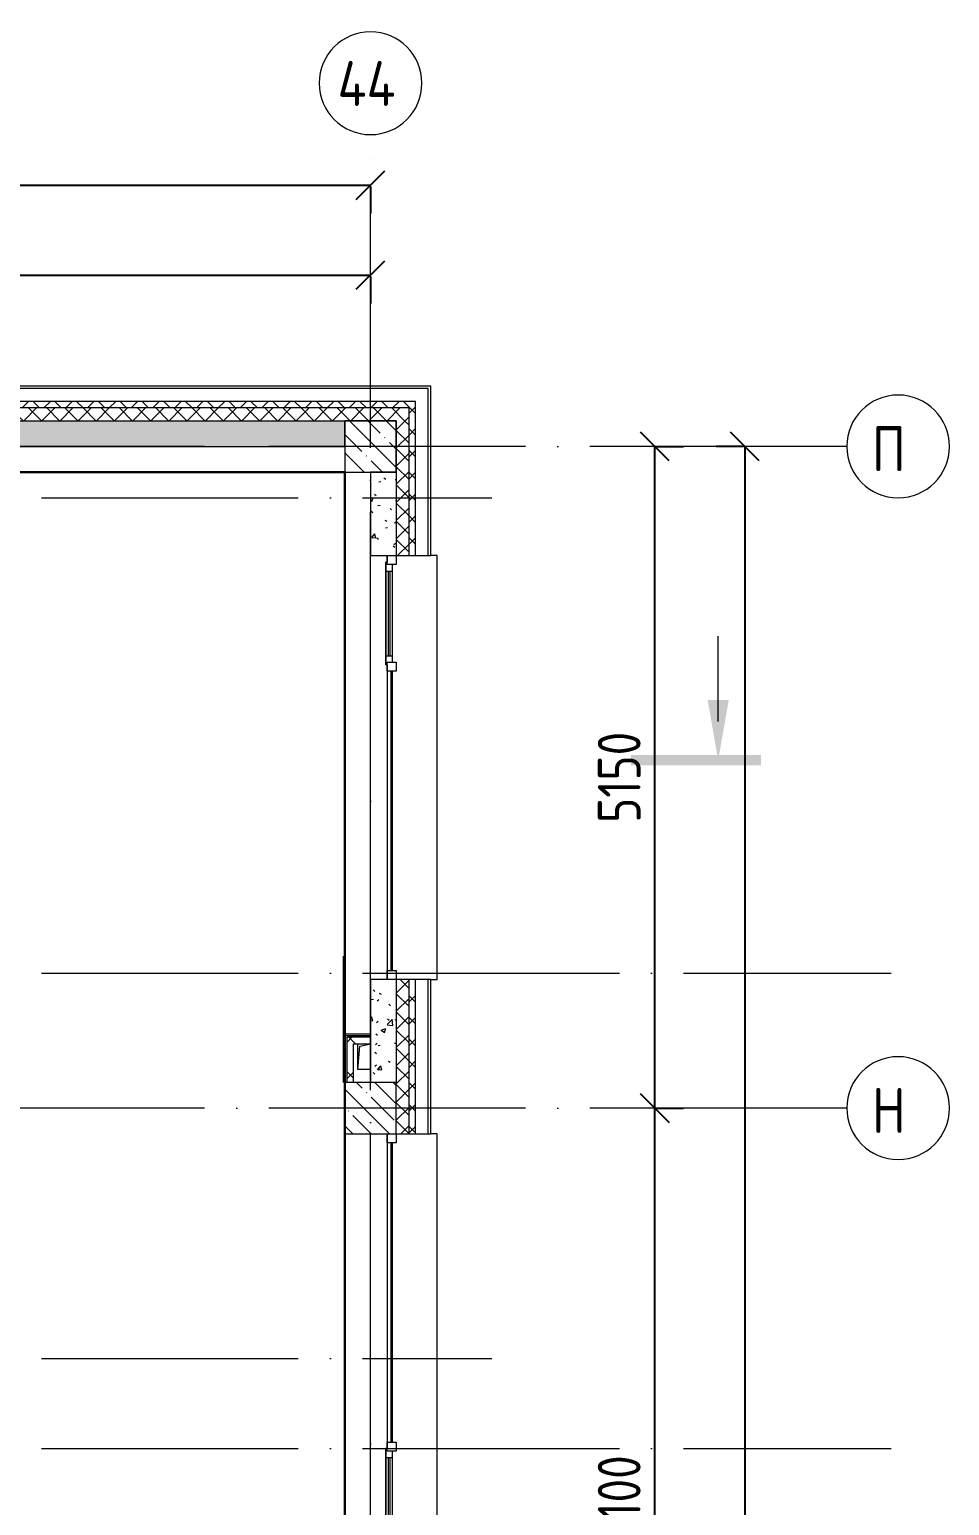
# Model space of a CAD drawing. Header units: millimetres. Extents: x -592259 to 288321, y -552984 to 293768.
# Drawn here: x 178148 to 185311, y -208024 to -196536 of the extents above; entities that cross this region are included whole.
import ezdxf

# ---------------------------------------------------------------- set-up
doc = ezdxf.new("R2010")
doc.units = ezdxf.units.MM
doc.linetypes.add('ADSK_Линия сетки', pattern=[2500, 2000, -250, 0, -250])
doc.linetypes.add('ADSK_Скрыто', pattern=[600, 300, -300])
doc.layers.get('Defpoints').update_dxf_attribs({"color": 250})
for name, color, linetype, lineweight in [('4.5) Штук Гипсовая по ЖБ', 6, 'Continuous', 30), ('4.6) Швы', 6, 'Continuous', 30), ('A-____-____-DIMS', 250, 'Continuous', 9), ('A-DETL-GENF-OTLN', 250, 'Continuous', 5), ('A-FLOR-____-OTLN', 250, 'Continuous', 9), ('A-GLAZ-____-MCUT', 250, 'Continuous', 9), ('A-GLAZ-____-OTLN', 250, 'Continuous', 5), ('A-WALL-____-MCUT', 250, 'Continuous', 13), ('A-WALL-____-PATT', 250, 'Continuous', 13), ('A-WALL-FNSH-MCUT', 250, 'Continuous', 13), ('G-____-____-SYMB', 250, 'ADSK_Скрыто', 9), ('I-WALL-____-OTLN', 250, 'Continuous', 9), ('S-COLS-____-MCUT', 250, 'Continuous', 25), ('S-COLS-____-OTLN', 250, 'Continuous', 9), ('S-GRID-____-IDEN', 250, 'Continuous', 9), ('S-GRID-____-OTLN', 250, 'Continuous', 9)]:
    doc.layers.add(name, color=color, linetype=linetype, lineweight=lineweight)
doc.styles.add('GOST Common', font='', dxfattribs={"width": 0.9, "height": 350})
doc.styles.get("Standard").update_dxf_attribs({"font": 'ГОСТ тип А.ttf'})
doc.styles.get('GOST Common').set_extended_font_data('GOST Common')
doc.dimstyles.new('А3', dxfattribs={"dimtxt": 333, "dimasz": 222, "dimexe": 222, "dimexo": 111, "dimgap": 111, "dimtad": 1, "dimtoh": 1, "dimdec": 0, "dimrnd": 0.0015, "dimzin": 0, "dimdsep": 46, "dimtxsty": 'Standard', "dimblk": 'OBLIQUE', "dimcen": 0, "dimclrd": 7, "dimclre": 7, "dimclrt": 7, "dimadec": 0, "dimazin": 0, "dimtfac": 1, "dimtdec": 0, "dimtofl": 0, "dimtmove": 0, "dimatfit": 3, "dimfxl": 1, "dimtolj": 1, "dimtzin": 0, "dimarcsym": 0})
pattern_1 = [(135, (28052.9, -258555.93), (-84.85281, -84.85281), []), (225, (28052.9, -258555.93), (84.85281, -84.85281), [])]
pattern_2 = [(45, (28052.91, -258555.93), (-70.71068, 70.71068), []), (135, (28052.91, -258555.93), (-70.71068, -70.71068), [])]
pattern_3 = [(50, (28052.9, -258555.93), (364.36793, -31.8783), [38.1, -419.1]), (355, (28052.9, -258555.93), (-70.48585, 382.1133), [30.48, -335.28]), (100.451, (28083.27, -258558.6), (293.885, 350.2334), [32.38, -356.18]), (46.184, (28052.9, -258454.33), (542.1585, -84.0858), [57.15, -628.65]), (96.636, (28098.1, -258461.34), (474.8049, 494.8554), [48.57, -534.27]), (351.184, (28052.9, -258454.33), (474.8102, 494.85), [45.72, -502.92]), (21, (28103.7, -258479.73), (303.22847, -204.53046), [38.1, -419.1]), (326, (28103.7, -258479.73), (123.6039, 368.37604), [30.48, -335.28]), (71.451, (28128.97, -258496.77), (426.8341, 163.8427), [32.38, -356.18]), (37.5, (28052.9, -258555.93), (6.17665, 169.11015), [16.764, -314.452, 16.764, -323.596, -336.55]), (37.5, (28052.9, -258555.93), (6.17665, 169.11015), [-671.576, 16.764, -319.786]), (7.5, (28052.9, -258555.93), (133.63888, 200.3615), [16.764, -177.292, 16.764, -306.832, -128.27]), (7.5, (28052.9, -258555.93), (133.63888, 200.3615), [-517.652, 16.764, -111.506]), (327.5, (27939.62, -258555.93), (271.18182, -11.45836), [16.764, -110.236, 16.764, -379.476, -525.78]), (327.5, (27939.62, -258555.93), (271.18182, -11.45836), [-523.24, 16.764, -509.016]), (317.5, (27888.82, -258555.93), (296.2585, 50.85285), [16.764, -148.336, 16.764, -246.38, -373.38]), (317.5, (27888.82, -258555.93), (296.2585, 50.85285), [-428.244, 16.764, -356.616])]
pattern_4 = [(45, (28052.9, -258555.93), (-141.42136, 141.42136), []), (135, (28052.9, -258555.93), (-141.42136, -141.42136), [])]

# ---------------------------------------------------------------- blocks, each defined once
blk = doc.blocks.new('Окно_СКБ_2Ст1 - Окно_СКБ_2Ст 3300_ОК2л-29018870-АР1_Маркировочный план 3 этажа секция 2_3')
at = {"layer": 'A-GLAZ-____-MCUT'}
for p, q in [((-1650, -195), (-1650, -125)), ((-1650, -125), (-1580, -125)), ((-1580, -195), (-1650, -195)), ((-1580, -195), (-1600, -195)), ((-1600, -195), (-1600, -205)), ((-1600, -205), (-800, -205)), ((-800, -205), (-1600, -205)), ((-1580, -125), (-1580, -195)), ((-820, -155), (-1580, -155)), ((-1580, -155), (-1580, -195)), ((-1530, -205), (-1530, -155)), ((-870, -205), (-870, -155)), ((-820, -195), (-820, -125)), ((-820, -125), (-750, -125)), ((-820, -195), (-820, -155)), ((-750, -195), (-820, -195)), ((-800, -195), (-820, -195)), ((-800, -205), (-800, -195)), ((-750, -125), (-750, -195)), ((1580, -195), (1580, -125)), ((1580, -125), (1650, -125)), ((1650, -195), (1580, -195)), ((1650, -125), (1650, -195))]:
    blk.add_line(p, q, dxfattribs=at)
at = {"layer": 'A-GLAZ-____-MCUT', "lineweight": 5}
for p, q in [((-1530, -175), (-870, -175)), ((-870, -185), (-1530, -185)), ((1580, -155), (-750, -155)), ((1580, -165), (-750, -165))]:
    blk.add_line(p, q, dxfattribs=at)
at = {"layer": 'A-GLAZ-____-OTLN'}
for p, q in [((-1650, -195), (-1600, -195)), ((-800, -195), (1650, -195))]:
    blk.add_line(p, q, dxfattribs=at)
blk = doc.blocks.new('Окно_СКБ_2Ст1 - Окно_СКБ_2Ст 3300_ОК2-29018964-АР1_Маркировочный план 3 этажа секция 2_3')
at = {"layer": 'A-GLAZ-____-MCUT'}
for p, q in [((-1650, -195), (-1650, -125)), ((-1650, -125), (-1580, -125)), ((-1580, -195), (-1650, -195)), ((-1580, -125), (-1580, -195)), ((750, -195), (750, -125)), ((750, -125), (820, -125)), ((820, -195), (750, -195)), ((820, -195), (800, -195)), ((800, -195), (800, -205)), ((800, -205), (1600, -205)), ((1600, -205), (800, -205)), ((820, -125), (820, -195)), ((1580, -155), (820, -155)), ((820, -155), (820, -195)), ((870, -205), (870, -155)), ((1530, -205), (1530, -155)), ((1580, -195), (1580, -125)), ((1580, -125), (1650, -125)), ((1580, -195), (1580, -155)), ((1650, -195), (1580, -195)), ((1600, -195), (1580, -195)), ((1600, -205), (1600, -195)), ((1650, -125), (1650, -195))]:
    blk.add_line(p, q, dxfattribs=at)
at = {"layer": 'A-GLAZ-____-MCUT', "lineweight": 5}
for p, q in [((750, -155), (-1580, -155)), ((750, -165), (-1580, -165)), ((870, -175), (1530, -175)), ((1530, -185), (870, -185))]:
    blk.add_line(p, q, dxfattribs=at)
at = {"layer": 'A-GLAZ-____-OTLN'}
for p, q in [((-1650, -195), (800, -195)), ((1600, -195), (1650, -195))]:
    blk.add_line(p, q, dxfattribs=at)
blk = doc.blocks.new('WNW_Отлив1 - Отлив_металлический 2-28598290-АР1_Маркировочный план 3 этажа секция 2_3')
at = {"layer": 'A-GLAZ-____-OTLN'}
for p, q in [((1650, 320), (-1650, 320)), ((-1650, 320), (-1650, 270)), ((1650, 270), (1650, 320))]:
    blk.add_line(p, q, dxfattribs=at)
blk = doc.blocks.new('BSC_Колонна _Прямоугольная - 400x400-V105-АР1_Маркировочный план 3 этажа секция 2_3')
at = {"layer": 'S-COLS-____-OTLN', "lineweight": 5}
h = blk.add_hatch(dxfattribs=at)
h.set_pattern_fill('FP_80', color=256, style=0, pattern_type=2)
h.set_pattern_definition([(135, (-152749.98, -53625), (-142.56192, -142.56192), []), (135, (-152607.42, -53625), (-142.56192, -142.56192), [252.016, -50.403, 3.353, -47.05])])
h.paths.add_polyline_path([(0, -200), (200, -200), (200, 200), (-200, 200), (-200, -200), (-88, -200)])
at = {"layer": 'S-COLS-____-MCUT', "lineweight": 5}
for p, q in [((200, 200), (-200, 200)), ((-200, 200), (-200, -200)), ((200, -200), (200, 200)), ((-200, -200), (200, -200))]:
    blk.add_line(p, q, dxfattribs=at)
blk = doc.blocks.new('_Wn_-As_OpeningMEP_floor__Rectangular - _Wn_-As_OpeningMEP_floor__Rectangular-34851889-АР1_Маркировочный план 3 этажа секция 2_3')
at = {"layer": 'A-DETL-GENF-OTLN', "lineweight": 5}
for p, q in [((-50, -50), (-32, 132)), ((-32, 132), (50, 150))]:
    blk.add_line(p, q, dxfattribs=at)
blk = doc.blocks.new('Ось сетки - Круг_Ø8 мм-39983606-АР1_Маркировочный план 3 этажа секция 2_3')
at = {"layer": 'S-GRID-____-IDEN'}
for start, end in [(360, 180), (180, 360)]:
    blk.add_arc((0, 0), 4, start, end, dxfattribs=at)
blk = doc.blocks.new('_Oblique')
at = {"color": 0, "linetype": 'ByBlock', "lineweight": -2}
blk.add_line((-0.5, -0.5), (0.5, 0.5), dxfattribs=at)
blk = doc.blocks.new('*D4400')
at = {"layer": 'A-____-____-DIMS', "color": 7, "lineweight": -2, "transparency": 16777216}
for p, q in [((183017, -211031), (183017, -204931)), ((183028, -204931), (183239, -204931)), ((183028, -211031), (183239, -211031))]:
    blk.add_line(p, q, dxfattribs=at)
at = {"layer": 'Defpoints', "color": 0, "transparency": 16777216}
for p in [(182917, -204931), (183017, -204931), (182917, -211031)]:
    blk.add_point(p, dxfattribs=at)
at = {"layer": 'A-____-____-DIMS', "color": 7, "lineweight": -2, "transparency": 16777216, "xscale": 222, "yscale": 222, "zscale": 222}
for p, rotation in [((183017, -204931), 90), ((183017, -211031), 270)]:
    blk.add_blockref('_Oblique', p, dxfattribs=dict(at, rotation=rotation))
at = {"layer": 'A-____-____-DIMS', "color": 7, "transparency": 16777216, "insert": (182739, -207981), "char_height": 333, "width": 2.3, "attachment_point": 5, "rotation": 90}
blk.add_mtext('\\A1;6100', dxfattribs=at)
blk = doc.blocks.new('*D4401')
at = {"layer": 'A-____-____-DIMS', "color": 7, "lineweight": -2, "transparency": 16777216}
for p, q in [((183017, -204931), (183017, -199781)), ((183028, -199781), (183239, -199781)), ((183028, -204931), (183239, -204931))]:
    blk.add_line(p, q, dxfattribs=at)
at = {"layer": 'Defpoints', "color": 0, "transparency": 16777216}
for p in [(182917, -199781), (183017, -199781), (182917, -204931)]:
    blk.add_point(p, dxfattribs=at)
at = {"layer": 'A-____-____-DIMS', "color": 7, "lineweight": -2, "transparency": 16777216, "xscale": 222, "yscale": 222, "zscale": 222}
for p, rotation in [((183017, -199781), 90), ((183017, -204931), 270)]:
    blk.add_blockref('_Oblique', p, dxfattribs=dict(at, rotation=rotation))
at = {"layer": 'A-____-____-DIMS', "color": 7, "transparency": 16777216, "insert": (182739, -202356), "char_height": 333, "width": 2.3, "attachment_point": 5, "rotation": 90}
blk.add_mtext('\\A1;5150', dxfattribs=at)
blk = doc.blocks.new('*D4429')
at = {"layer": 'A-____-____-DIMS', "color": 7, "lineweight": -2, "transparency": 16777216}
for p, q in [((173303, -198447), (180803, -198447)), ((173303, -198458), (173303, -198669)), ((180803, -198458), (180803, -198669))]:
    blk.add_line(p, q, dxfattribs=at)
at = {"layer": 'Defpoints', "color": 0, "transparency": 16777216}
for p in [(173303, -198347), (180803, -198347), (180803, -198447)]:
    blk.add_point(p, dxfattribs=at)
at = {"layer": 'A-____-____-DIMS', "color": 7, "lineweight": -2, "transparency": 16777216, "xscale": 222, "yscale": 222, "zscale": 222, "rotation": 180}
blk.add_blockref('_Oblique', (173303, -198447), dxfattribs=at)
at = {"layer": 'A-____-____-DIMS', "color": 7, "lineweight": -2, "transparency": 16777216, "xscale": 222, "yscale": 222, "zscale": 222}
blk.add_blockref('_Oblique', (180803, -198447), dxfattribs=at)
at = {"layer": 'A-____-____-DIMS', "color": 7, "transparency": 16777216, "insert": (177053, -198170), "char_height": 333, "width": 2.48, "attachment_point": 5}
blk.add_mtext('\\A1;7500', dxfattribs=at)
blk = doc.blocks.new('*D4430')
at = {"layer": 'A-____-____-DIMS', "color": 7, "lineweight": -2, "transparency": 16777216}
for p, q in [((183706, -199781), (183495, -199781)), ((183717, -199781), (183717, -258531)), ((183706, -258531), (183495, -258531))]:
    blk.add_line(p, q, dxfattribs=at)
at = {"layer": 'Defpoints', "color": 0, "transparency": 16777216}
for p in [(183817, -199781), (183717, -258531), (183817, -258531)]:
    blk.add_point(p, dxfattribs=at)
at = {"layer": 'A-____-____-DIMS', "color": 7, "lineweight": -2, "transparency": 16777216, "xscale": 222, "yscale": 222, "zscale": 222}
for p, rotation in [((183717, -199781), 90), ((183717, -258531), 270)]:
    blk.add_blockref('_Oblique', p, dxfattribs=dict(at, rotation=rotation))
at = {"layer": 'A-____-____-DIMS', "color": 7, "transparency": 16777216, "insert": (183439, -229156), "char_height": 333, "width": 3.1, "attachment_point": 5, "rotation": 90}
blk.add_mtext('\\A1;58750', dxfattribs=at)
blk = doc.blocks.new('*D4431')
at = {"layer": 'A-____-____-DIMS', "color": 7, "lineweight": -2, "transparency": 16777216}
for p, q in [((97203, -197747), (180803, -197747)), ((97203, -197758), (97203, -197969)), ((180803, -197758), (180803, -197969))]:
    blk.add_line(p, q, dxfattribs=at)
at = {"layer": 'Defpoints', "color": 0, "transparency": 16777216}
for p in [(97203, -197647), (180803, -197647), (180803, -197747)]:
    blk.add_point(p, dxfattribs=at)
at = {"layer": 'A-____-____-DIMS', "color": 7, "lineweight": -2, "transparency": 16777216, "xscale": 222, "yscale": 222, "zscale": 222, "rotation": 180}
blk.add_blockref('_Oblique', (97203, -197747), dxfattribs=at)
at = {"layer": 'A-____-____-DIMS', "color": 7, "lineweight": -2, "transparency": 16777216, "xscale": 222, "yscale": 222, "zscale": 222}
blk.add_blockref('_Oblique', (180803, -197747), dxfattribs=at)
at = {"layer": 'A-____-____-DIMS', "color": 7, "transparency": 16777216, "insert": (139003, -197470), "char_height": 333, "width": 3.1, "attachment_point": 5}
blk.add_mtext('\\A1;83600', dxfattribs=at)
blk = doc.blocks.new('Разрез - Номер вида спереди_3_5 мм-32550530-АР1_Маркировочный план 3 этажа секция 2_3')
at = {"layer": 'G-____-____-SYMB', "linetype": 'Continuous'}
for points in [[(9.8, 0.4), (9.8, -0.39), (-0.33, -0.39), (-0.33, 0.4)], [(2.18, -4.67), (3, 0), (3.82, -4.67)]]:
    blk.add_hatch(color=256, dxfattribs=at).paths.add_polyline_path(points)
at = {"layer": 'G-____-____-SYMB', "linetype": 'Continuous', "lineweight": 20}
blk.add_line((3, -3), (3, -9.66), dxfattribs=at)

msp = doc.modelspace()

# ---------------------------------------------------------------- hatches: boundary and pattern name
at = {"layer": 'A-WALL-____-PATT', "lineweight": 15}
h = msp.add_hatch(dxfattribs=at)
h.set_pattern_fill('FP_48', color=256, style=0, pattern_type=2)
h.set_pattern_definition(pattern_1)
h.paths.add_polyline_path([(181152.9057, -199480.9286), (181152.8838, -199430.9286), (172431.9051, -199430.9286), (172431.9051, -199480.9286), (181102.9057, -199480.9286)])
h.paths.add_polyline_path([(169120.9935, -199480.9286), (169131.9051, -199480.9286), (169131.9051, -199430.9286), (167867.9057, -199430.9286), (167867.9057, -199480.9286), (168783.0927, -199480.9286)])
h.paths.add_polyline_path([(165884.5643, -199480.9286), (166667.9057, -199480.9286), (166667.9057, -199430.9286), (164452.8838, -199430.9286), (164452.8838, -199480.9286), (164761.7016, -199480.9286)])
h = msp.add_hatch(dxfattribs=at)
h.set_pattern_fill('FP_49', color=256, style=0, pattern_type=2)
h.set_pattern_definition(pattern_2)
h.paths.add_polyline_path([(173102.8838, -199580.9286), (181102.9057, -199580.9286), (181102.8838, -199480.9286), (172431.9051, -199480.9286), (172431.9051, -199580.9286), (172992.8838, -199580.9286)])
h.paths.add_polyline_path([(169120.9935, -199580.9286), (169131.9051, -199580.9286), (169131.9051, -199480.9286), (167867.9057, -199480.9286), (167867.9057, -199580.9286), (168783.0927, -199580.9286)])
h.paths.add_polyline_path([(164751.9057, -199580.9286), (166667.9057, -199580.9286), (166667.9057, -199480.9286), (164552.8838, -199480.9286), (164552.9057, -199580.9276), (164751.4057, -199580.9286)])
h = msp.add_hatch(dxfattribs=at)
h.set_pattern_fill('FP_48', color=256, style=0, pattern_type=2)
h.set_pattern_definition(pattern_1)
h.paths.add_polyline_path([(181102.9057, -258830.9286), (181152.9057, -258830.6117), (181152.9057, -257930.9292), (181102.9057, -257930.9292), (181102.9057, -258734.6739)])
h.paths.add_polyline_path([(181152.9057, -256230.9292), (181152.9057, -255530.9292), (181102.9057, -255530.9292), (181102.9057, -256230.9292)])
h.paths.add_polyline_path([(181102.9057, -254630.9292), (181152.9057, -254630.9292), (181152.9057, -253430.9292), (181102.9057, -253430.9292), (181102.9057, -254230.9286)])
h.paths.add_polyline_path([(181102.9057, -250130.9292), (181152.9057, -250130.9292), (181152.9057, -248930.9292), (181102.9057, -248930.9292), (181102.9057, -250016.8744)])
h.paths.add_polyline_path([(181102.9057, -247230.9292), (181152.9057, -247230.9292), (181152.9057, -246530.9292), (181102.9057, -246530.9292)])
h.paths.add_polyline_path([(181102.9057, -245630.9286), (181152.9057, -245630.9286), (181152.9057, -244430.9292), (181102.9057, -244430.9292), (181102.9057, -245230.9286)])
h.paths.add_polyline_path([(181152.9057, -243530.9292), (181152.9057, -242830.9292), (181102.9057, -242830.9292), (181102.9057, -243530.9292)])
h.paths.add_polyline_path([(181102.9057, -241130.9292), (181152.9057, -241130.9292), (181152.9057, -239930.9292), (181102.9057, -239930.9292), (181102.9057, -240730.9286)])
h.paths.add_polyline_path([(181102.9057, -236630.9292), (181152.9057, -236630.9286), (181152.9057, -235430.9292), (181102.9057, -235430.9292), (181102.9057, -236230.9286)])
h.paths.add_polyline_path([(181102.9057, -232130.9292), (181152.9057, -232130.9292), (181152.9057, -230930.9292), (181102.9057, -230930.9292), (181102.9057, -231730.9286)])
h.paths.add_polyline_path([(181152.9057, -229230.9292), (181152.9057, -228530.9292), (181102.9057, -228530.9292), (181102.9057, -229230.9292)])
h.paths.add_polyline_path([(181102.9057, -227630.9292), (181152.9057, -227630.9292), (181152.9057, -226430.9292), (181102.9057, -226430.9292), (181102.9057, -227230.9286)])
h.paths.add_polyline_path([(181152.9057, -223130.9292), (181152.9057, -221930.9292), (181102.9057, -221930.9292), (181102.9057, -223130.9292)])
h.paths.add_polyline_path([(181102.9057, -218630.9292), (181152.9057, -218630.9292), (181152.9057, -217430.9286), (181102.9057, -217430.9286), (181102.9057, -217830.9286)])
h.paths.add_polyline_path([(181102.9057, -216530.9286), (181152.9057, -216530.9286), (181152.9057, -215830.9286), (181102.9057, -215830.9286), (181102.9057, -216130.928)])
h.paths.add_polyline_path([(181102.9057, -214130.9286), (181152.9057, -214130.9286), (181152.9057, -212930.9286), (181102.9057, -212930.9286), (181102.9057, -213520.9292)])
h.paths.add_polyline_path([(181102.9057, -211230.9286), (181152.9057, -211230.9286), (181152.9057, -210530.9292), (181102.9057, -210530.9292), (181102.9057, -210830.9286)])
h.paths.add_polyline_path([(181102.9057, -209630.9292), (181152.9057, -209630.9292), (181152.9057, -208430.9292), (181102.9057, -208430.9292)])
h.paths.add_polyline_path([(181102.9057, -205130.9292), (181152.9057, -205130.9292), (181152.9057, -203930.9292), (181102.9057, -203930.9292), (181102.9057, -204730.9286)])
h.paths.add_polyline_path([(181152.9057, -200630.9292), (181152.9057, -199480.9286), (181102.9057, -199480.9286), (181102.9057, -200630.9292)])
h = msp.add_hatch(dxfattribs=at)
h.set_pattern_fill('FP_124', color=256, style=0, pattern_type=2)
h.set_pattern_definition(pattern_3)
h.paths.add_polyline_path([(173102.8838, -199780.9286), (173102.8838, -199580.9286), (172431.9051, -199580.9286), (172431.9051, -199780.9286), (172992.8838, -199780.9286)])
h.paths.add_polyline_path([(173502.8838, -199780.9286), (180602.8838, -199780.9286), (180602.8838, -199580.9286), (173502.8838, -199580.9286)])
h.paths.add_polyline_path([(168783.0927, -199780.9286), (169131.9051, -199780.9286), (169131.9051, -199580.9286), (168502.9057, -199580.9286), (168502.9057, -199780.9286), (168768.8205, -199780.9286)])
h = msp.add_hatch(dxfattribs=at)
h.set_pattern_fill('FP_49', color=256, style=0, pattern_type=2)
h.set_pattern_definition(pattern_2)
h.paths.add_polyline_path([(181002.9057, -258730.9286), (181102.9057, -258730.9286), (181102.9057, -257930.9292), (181002.9057, -257930.9292), (181002.9057, -258530.9286)])
h.paths.add_polyline_path([(181002.9057, -256230.9292), (181102.9057, -256230.9292), (181102.9057, -255530.9292), (181002.9057, -255530.9292)])
h.paths.add_polyline_path([(181102.9057, -254630.9292), (181102.9057, -253430.9292), (181002.9057, -253430.9292), (181002.9057, -254630.9292)])
h.paths.add_polyline_path([(181102.9057, -250130.9292), (181102.9057, -248930.9292), (181002.9057, -248930.9292), (181002.9057, -250130.9292)])
h.paths.add_polyline_path([(181102.9057, -247230.9292), (181102.9057, -246530.9292), (181002.9057, -246530.9292), (181002.9057, -247230.9292)])
h.paths.add_polyline_path([(181002.9057, -245630.9286), (181102.9057, -245630.9286), (181102.9057, -244430.9292), (181002.9057, -244430.9292), (181002.9057, -245230.9286)])
h.paths.add_polyline_path([(181085.7461, -243530.9292), (181102.9057, -243530.9292), (181102.9057, -242830.9292), (181002.9057, -242830.9292), (181002.9057, -243530.9292)])
h.paths.add_polyline_path([(181102.9057, -241130.9292), (181102.9057, -239930.9292), (181002.9057, -239930.9292), (181002.9057, -241130.9292)])
h.paths.add_polyline_path([(181002.9057, -236630.9292), (181102.9057, -236630.9292), (181102.9057, -235430.9292), (181002.9057, -235430.9292), (181002.9057, -236230.9286)])
h.paths.add_polyline_path([(181002.9057, -232130.9292), (181102.9057, -232130.9292), (181102.9057, -230930.9292), (181002.9057, -230930.9292), (181002.9057, -231730.9286)])
h.paths.add_polyline_path([(181002.9057, -229230.9292), (181102.9057, -229230.9292), (181102.9057, -228530.9292), (181002.9057, -228530.9292), (181002.9057, -229168.7475)])
h.paths.add_polyline_path([(181102.9057, -227630.9292), (181102.9057, -226430.9292), (181002.9057, -226430.9292), (181002.9057, -227630.9292)])
h.paths.add_polyline_path([(181102.9057, -223130.9292), (181102.9057, -221930.9292), (181002.9057, -221930.9292), (181002.9057, -223130.9292)])
h.paths.add_polyline_path([(181002.9057, -218630.9292), (181102.9057, -218630.9292), (181102.9057, -217430.9286), (181002.9057, -217430.9286), (181002.9057, -217830.9286)])
h.paths.add_polyline_path([(181102.9057, -216530.9286), (181102.9057, -215830.9286), (181002.9057, -215830.9286), (181002.9057, -216530.9286)])
h.paths.add_polyline_path([(181002.9057, -214130.9286), (181102.9057, -214130.9286), (181102.9057, -212930.9286), (181002.9057, -212930.9286), (181002.9057, -213520.9292)])
h.paths.add_polyline_path([(181002.9057, -211230.9286), (181102.9057, -211230.9286), (181102.9057, -210530.9292), (181002.9057, -210530.9292), (181002.9057, -210830.9286)])
h.paths.add_polyline_path([(181102.9057, -209630.9292), (181102.9057, -208430.9292), (181002.9057, -208430.9292), (181002.9057, -209630.9292)])
h.paths.add_polyline_path([(181002.9057, -205130.9292), (181102.9057, -205130.9292), (181102.9057, -203930.9292), (181002.9057, -203930.9292), (181002.9057, -204730.9286)])
h.paths.add_polyline_path([(181102.9057, -200630.9292), (181102.9057, -199580.9286), (181002.9057, -199580.9286), (181002.9057, -200630.9292)])
h = msp.add_hatch(dxfattribs=at)
h.set_pattern_fill('FP_124', color=256, style=0, pattern_type=2)
h.set_pattern_definition(pattern_3)
h.paths.add_polyline_path([(180802.9057, -204730.9286), (181002.9057, -204730.9286), (181002.8838, -203930.9292), (180802.9057, -203930.9292), (180802.9057, -204672.1983)])
h.paths.add_polyline_path([(180959.602, -200630.9292), (181002.9057, -200630.9292), (181002.8838, -199980.9286), (180802.9057, -199981.3698), (180802.9057, -200630.9292), (180937.9525, -200630.9292)])
h = msp.add_hatch(dxfattribs=at)
h.set_pattern_fill('FP_52', color=256, style=0, pattern_type=2)
h.set_pattern_definition(pattern_4)
h.paths.add_polyline_path([(180620.8838, -204730.9286), (180670.8838, -204730.9286), (180670.8838, -204379.8093), (180620.8838, -204379.8093), (180620.8838, -204672.1983)])
h = msp.add_hatch(dxfattribs=at)
h.set_pattern_fill('FP_52', color=256, style=0, pattern_type=2)
h.set_pattern_definition(pattern_4)
h.paths.add_polyline_path([(180670.8838, -204429.8093), (180802.9057, -204429.8093), (180802.8838, -204379.8093), (180670.8838, -204379.8093), (180670.8838, -204428.7478)])
at = {"layer": 'S-COLS-____-OTLN', "lineweight": 5}
h = msp.add_hatch(dxfattribs=at)
h.set_pattern_fill('FP_19', color=256, style=0, pattern_type=2)
h.set_pattern_definition([(135, (28052.9, -258555.93), (-142.5612, -142.5612), []), (135, (28195.47, -258555.93), (-142.5612, -142.5612), [252.016, -50.403, 3.353, -47.05])])
h.paths.add_polyline_path([(180602.9057, -199980.9286), (181002.8838, -199980.9286), (181002.8825, -199580.9292), (180602.8838, -199580.9286), (180602.8838, -199980.9286)])

# ---------------------------------------------------------------- linework, layer by layer
at = {"layer": '4.5) Штук Гипсовая по ЖБ'}
for p, q in [((180602.8838, -199980.9286), (173707.9057, -199980.9286)), ((180602.8838, -210409.0633), (180602.8838, -199980.9286))]:
    msp.add_line(p, q, dxfattribs=at)
at = {"layer": '4.6) Швы'}
for points in [[(180602.8838, -199980.9286), (180602.8838, -201111.8455)], [(180595.8838, -204730.9286), (180595.8838, -203748.0063)], [(180602.8838, -205543.7108), (180602.8838, -204560.7885)]]:
    msp.add_lwpolyline(points, dxfattribs=at)
at = {"layer": 'A-FLOR-____-OTLN', "lineweight": 5}
for p, q in [((180702.8838, -204630.9286), (180702.8838, -204430.9286)), ((180702.8838, -204430.9286), (180802.8838, -204430.9286)), ((180802.8838, -204630.9286), (180702.8838, -204630.9286))]:
    msp.add_line(p, q, dxfattribs=at)
at = {"layer": 'A-WALL-____-MCUT', "lineweight": 15}
for p, q in [((181252.9057, -199330.9286), (172431.9051, -199330.9286)), ((181252.9057, -200630.9292), (181252.9057, -199330.9286)), ((180602.8838, -199780.9286), (180602.8838, -199580.9286)), ((181002.9057, -199980.9286), (180802.9057, -199980.9286)), ((181252.9057, -205130.9292), (181252.9057, -203930.9292)), ((180608.3838, -204730.9286), (180608.3838, -204367.3093)), ((180802.9067, -204367.3093), (180608.3838, -204367.3093))]:
    msp.add_line(p, q, dxfattribs=at)
at = {"layer": 'A-WALL-____-MCUT', "color": 7, "lineweight": 15}
for p, q in [((181152.9057, -199430.9286), (172431.9051, -199430.9286)), ((181102.9057, -199480.9286), (172431.9051, -199480.9286)), ((181102.9057, -200630.9292), (181102.9057, -199480.9286)), ((181152.9057, -200630.9292), (181152.9057, -199430.9286)), ((173502.8838, -199580.9286), (180602.8838, -199580.9286)), ((173502.8838, -199780.9286), (180602.8838, -199780.9286)), ((180802.9057, -199980.9286), (180802.9057, -200630.9292)), ((181002.9057, -199980.9286), (181002.9057, -200630.9292)), ((180802.9057, -200630.9292), (181002.9057, -200630.9292)), ((181102.9057, -200630.9292), (181152.9057, -200630.9292)), ((180802.9057, -203930.9292), (180802.9057, -204730.9286)), ((181002.9057, -203930.9292), (180802.9057, -203930.9292)), ((181002.9057, -203930.9292), (181002.9057, -204730.9286)), ((181152.9057, -203930.9292), (181102.9057, -203930.9292)), ((181102.9057, -205130.9292), (181102.9057, -203930.9292)), ((181152.9057, -205130.9292), (181152.9057, -203930.9292)), ((180620.8838, -204730.9286), (180620.8838, -204379.8093)), ((180802.9067, -204379.8093), (180620.8838, -204379.8093)), ((180670.8838, -204730.9286), (180670.8838, -204429.8093)), ((180670.8838, -204429.8093), (180802.9067, -204429.8093)), ((180802.9067, -204429.8093), (180802.9067, -204379.8093)), ((181102.9057, -205130.9292), (181152.9057, -205130.9292))]:
    msp.add_line(p, q, dxfattribs=at)
at = {"layer": 'A-WALL-____-MCUT', "color": 10, "lineweight": 15}
for p, q in [((180602.8838, -199580.9286), (181002.9057, -199580.9286)), ((181002.9057, -199580.9286), (181002.9057, -199980.9286)), ((181002.9057, -200630.9292), (181102.9057, -200630.9292)), ((181152.9057, -200630.9292), (181252.9057, -200630.9292)), ((181102.9057, -203930.9292), (181002.9057, -203930.9292)), ((181252.9057, -203930.9292), (181152.9057, -203930.9292)), ((181002.9057, -205130.9292), (181102.9057, -205130.9292)), ((181152.9057, -205130.9292), (181252.9057, -205130.9292))]:
    msp.add_line(p, q, dxfattribs=at)
at = {"layer": 'A-WALL-FNSH-MCUT', "lineweight": 15}
for p, q in [((181272.9057, -199310.9286), (172431.9051, -199310.9286)), ((181272.9057, -200630.9292), (181272.9057, -199310.9286)), ((181252.9057, -200630.9292), (181272.9057, -200630.9292)), ((181272.9057, -203930.9292), (181252.9057, -203930.9292)), ((181272.9057, -205130.9292), (181272.9057, -203930.9292)), ((180595.8838, -204354.8093), (180595.8838, -204730.9286)), ((180802.9067, -204354.8093), (180595.8838, -204354.8093)), ((180802.9067, -204379.8093), (180802.9067, -204354.8093)), ((180595.8838, -204730.9286), (180602.8838, -204730.9286)), ((181252.9057, -205130.9292), (181272.9057, -205130.9292))]:
    msp.add_line(p, q, dxfattribs=at)
at = {"layer": 'I-WALL-____-OTLN', "lineweight": 15}
for p, q in [((180802.9057, -203930.9292), (180802.9057, -200630.9292)), ((180802.9057, -208430.9292), (180802.9057, -205130.9286))]:
    msp.add_line(p, q, dxfattribs=at)
at = {"layer": 'S-COLS-____-MCUT', "lineweight": 5}
for p, q in [((181002.8838, -199580.9286), (180602.8838, -199580.9286)), ((181002.8838, -199980.9286), (181002.8838, -199580.9286)), ((180602.8838, -199780.9286), (180602.8838, -199980.9286)), ((180602.8838, -199980.9286), (180802.9057, -199980.9286))]:
    msp.add_line(p, q, dxfattribs=at)
at = {"layer": 'S-COLS-____-OTLN', "lineweight": 5}
for p, q in [((180602.8838, -199580.9286), (180602.8838, -199780.9286)), ((180802.9057, -199980.9286), (181002.8838, -199980.9286))]:
    msp.add_line(p, q, dxfattribs=at)
at = {"layer": 'S-GRID-____-OTLN', "linetype": 'ADSK_Линия сетки'}
for p, q in [((180802.9057, -262294.7685), (180802.9057, -197353.9241)), ((184510.8783, -199780.9286), (127372.9057, -199780.9286)), ((93236.8325, -200180.9286), (181748.3453, -200180.9286)), ((93236.8325, -203880.9286), (184856.9445, -203880.9286)), ((184510.8783, -204930.9286), (127372.9057, -204930.9286)), ((93236.8325, -206880.9286), (181748.3453, -206880.9286)), ((93236.8325, -207580.9286), (184856.9445, -207580.9286))]:
    msp.add_line(p, q, dxfattribs=at)

# ---------------------------------------------------------------- block references
at = {"layer": 'A-GLAZ-____-OTLN', "rotation": 269.9999999999999}
for name, p in [('Окно_СКБ_2Ст1 - Окно_СКБ_2Ст 3300_ОК2л-29018870-АР1_Маркировочный план 3 этажа секция 2_3', (181127.9057, -202280.9292)), ('WNW_Отлив1 - Отлив_металлический 2-28598290-АР1_Маркировочный план 3 этажа секция 2_3', (181002.9057, -202280.9292)), ('Окно_СКБ_2Ст1 - Окно_СКБ_2Ст 3300_ОК2-29018964-АР1_Маркировочный план 3 этажа секция 2_3', (181127.9057, -206780.9292)), ('WNW_Отлив1 - Отлив_металлический 2-28598290-АР1_Маркировочный план 3 этажа секция 2_3', (181002.9057, -206780.9292))]:
    msp.add_blockref(name, p, dxfattribs=at)
at = {"layer": 'A-GLAZ-____-OTLN'}
msp.add_blockref('_Wn_-As_OpeningMEP_floor__Rectangular - _Wn_-As_OpeningMEP_floor__Rectangular-34851889-АР1_Маркировочный план 3 этажа секция 2_3', (180752.8838, -204580.9286), dxfattribs=at)
at = {"layer": 'G-____-____-SYMB', "linetype": 'Continuous', "lineweight": 40, "xscale": 99.99999999999993, "yscale": 99.99999999999993, "zscale": 99.99999999999993, "rotation": 180}
msp.add_blockref('Разрез - Номер вида спереди_3_5 мм-32550530-АР1_Маркировочный план 3 этажа секция 2_3', (183809.9213, -202222.4978), dxfattribs=at)
at = {"layer": 'S-COLS-____-OTLN', "lineweight": 5}
msp.add_blockref('BSC_Колонна _Прямоугольная - 400x400-V105-АР1_Маркировочный план 3 этажа секция 2_3', (180802.8838, -204930.9286), dxfattribs=at)
at = {"layer": 'S-GRID-____-IDEN', "xscale": 99.99999999999993, "yscale": 99.99999999999993, "zscale": 99.99999999999993}
msp.add_blockref('Ось сетки - Круг_Ø8 мм-39983606-АР1_Маркировочный план 3 этажа секция 2_3', (180802.9057, -196953.9241), dxfattribs=at)
at = {"layer": 'S-GRID-____-IDEN', "xscale": 99.99999999999993, "yscale": 99.99999999999993, "zscale": 99.99999999999993, "rotation": 89.99999999999982}
for p in [(184910.8783, -199780.9286), (184910.8783, -204930.9286)]:
    msp.add_blockref('Ось сетки - Круг_Ø8 мм-39983606-АР1_Маркировочный план 3 этажа секция 2_3', p, dxfattribs=at)

# ---------------------------------------------------------------- texts
at = {"layer": 'S-GRID-____-IDEN', "color": 18, "true_color": 0x000000, "char_height": 350, "attachment_point": 1, "style": 'GOST Common'}
for s, insert, width in [('44', (180546.0251, -196781.3907), 620.506125), ('\\fGOST Common|b0|i0|c204|p34|;\\W.9;П', (184705.6012, -199623.703), 310.253062), ('\\fGOST Common|b0|i0|c204|p34|;\\W.9;Н', (184705.6012, -204773.703), 310.253062)]:
    msp.add_mtext(s, dxfattribs=dict(at, insert=insert, width=width))

# ---------------------------------------------------------------- dimensions: what is measured, and where the dimension line sits
at = {"layer": 'A-____-____-DIMS'}
for base, p1, p2, picture, middle in [((180802.9057, -197747.3827), (97202.9057, -197647.3978), (180802.9057, -197647.3978), '*D4431', (139002.9057, -197469.8827)), ((180802.9057, -198447.3827), (173302.9057, -198347.3978), (180802.9057, -198347.3978), '*D4429', (177052.9057, -198169.8827))]:
    dim = msp.add_linear_dim(base=base, p1=p1, p2=p2, dimstyle='А3', dxfattribs=at)
    dim.commit()
    dim.dimension.update_dxf_attribs({"geometry": picture, "text_midpoint": middle})
for base, p1, p2, picture, middle in [((183016.8556, -199780.9286), (182916.8707, -204930.9286), (182916.8707, -199780.9286), '*D4401', (182739.3556, -202355.9286)), ((183716.8556, -258530.9286), (183816.8405, -199780.9286), (183816.8405, -258530.9286), '*D4430', (183439.3556, -229155.9286)), ((183016.8556, -204930.9286), (182916.8707, -211030.9286), (182916.8707, -204930.9286), '*D4400', (182739.3556, -207980.9286))]:
    dim = msp.add_linear_dim(base=base, p1=p1, p2=p2, angle=90, dimstyle='А3', dxfattribs=at)
    dim.commit()
    dim.dimension.update_dxf_attribs({"geometry": picture, "text_midpoint": middle})

doc.saveas('drawing.dxf')
